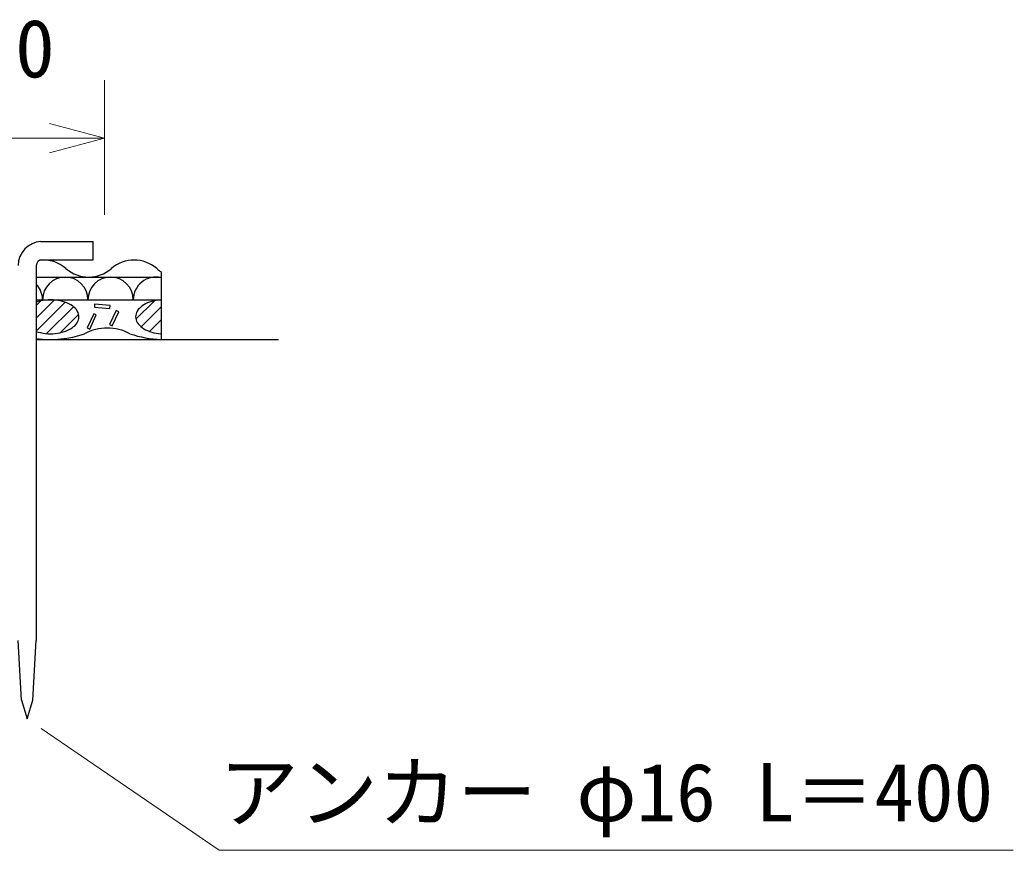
# Model space of a CAD drawing. Units: millimetres, scale not verified. Extents: x 200 to 8200, y 200 to 5825.
# Drawn here: x 3258 to 4134, y 3452 to 4185 of the extents above; entities that cross this region are included whole.
import ezdxf
from ezdxf.enums import TextEntityAlignment as Align

# ---------------------------------------------------------------- set-up
doc = ezdxf.new("R2010")
doc.units = ezdxf.units.MM
doc.header["$LTSCALE"] = 20
for name, color, linetype, lineweight in [('C-STR', 7, 'Continuous', 25), ('C-STR-DIM', 1, 'Continuous', 13), ('C-STR-HTXT', 1, 'Continuous', 13)]:
    doc.layers.add(name, color=color, linetype=linetype, lineweight=lineweight)
doc.styles.add('ＭＳ ゴシック', font='')
doc.styles.get('ＭＳ ゴシック').set_extended_font_data('MS Gothic')

msp = doc.modelspace()

# ---------------------------------------------------------------- linework, layer by layer
at = {"layer": 'C-STR'}
for p, q in [((3276.77, 3988.97), (3322.69, 3988.97)), ((3322.69, 3972.97), (3322.69, 3988.97)), ((3272.69, 3967.99), (3272.69, 3637.27)), ((3277.24, 3972.97), (3322.69, 3972.97)), ((3382.69, 3962.37), (3382.69, 3902.71)), ((3272.69, 3957.71), (3382.69, 3957.71)), ((3272.69, 3937.71), (3382.69, 3937.71)), ((3288.81, 3937.56), (3272.69, 3921.44)), ((3272.69, 3932.75), (3276.75, 3936.81)), ((3272.69, 3910.13), (3298.14, 3935.58)), ((3360.53, 3920.59), (3376.75, 3936.81)), ((3305.45, 3931.57), (3281.74, 3907.86)), ((3293.8, 3908.61), (3310.02, 3924.84)), ((3382.69, 3931.44), (3365.1, 3913.85)), ((3372.41, 3909.85), (3382.69, 3920.13)), ((3272.69, 3902.71), (3486.13, 3902.71)), ((3259.69, 3584.66), (3256.69, 3637.27)), ((3269.69, 3584.66), (3272.69, 3637.27)), ((3259.69, 3584.66), (3264.69, 3567.99)), ((3264.69, 3567.99), (3269.69, 3584.66))]:
    msp.add_line(p, q, dxfattribs=at)
for points in [[(3272.41, 3909.85), (3274.34, 3909.23), (3276.35, 3908.7), (3278.43, 3908.29), (3280.56, 3907.98), (3282.73, 3907.79), (3284.92, 3907.72), (3287.11, 3907.75), (3289.29, 3907.91), (3291.43, 3908.18), (3293.53, 3908.56), (3295.57, 3909.04), (3297.52, 3909.64), (3299.39, 3910.33), (3301.14, 3911.12), (3302.77, 3912), (3304.27, 3912.96), (3305.62, 3914), (3306.81, 3915.1), (3307.84, 3916.26), (3308.7, 3917.47), (3309.37, 3918.72), (3309.86, 3920), (3310.17, 3921.31), (3310.28, 3922.62), (3310.19, 3923.93), (3309.92, 3925.24), (3309.46, 3926.52), (3308.81, 3927.78), (3307.98, 3929), (3306.97, 3930.17), (3305.8, 3931.28), (3304.47, 3932.32), (3303, 3933.29), (3301.38, 3934.19), (3299.65, 3934.99), (3297.8, 3935.7), (3295.86, 3936.3), (3293.83, 3936.81), (3291.74, 3937.2), (3289.6, 3937.49), (3287.43, 3937.66), (3285.24, 3937.71), (3283.05, 3937.65), (3280.88, 3937.48), (3278.74, 3937.19), (3276.65, 3936.79), (3274.63, 3936.29), (3272.69, 3935.67)], [(3382.7, 3937.63), (3380.57, 3937.45), (3378.47, 3937.15), (3376.42, 3936.74), (3374.44, 3936.23), (3372.54, 3935.62), (3370.73, 3934.91), (3369.03, 3934.12), (3367.45, 3933.23), (3366.01, 3932.27), (3364.71, 3931.24), (3363.56, 3930.14), (3362.57, 3928.99), (3361.75, 3927.79), (3361.11, 3926.56), (3360.65, 3925.29), (3360.37, 3924.01), (3360.28, 3922.72), (3360.37, 3921.43), (3360.65, 3920.14), (3361.11, 3918.88), (3361.75, 3917.64), (3362.57, 3916.44), (3363.55, 3915.29), (3364.7, 3914.2), (3366, 3913.16), (3367.44, 3912.2), (3369.02, 3911.32), (3370.72, 3910.52), (3372.52, 3909.81), (3374.42, 3909.2), (3376.41, 3908.69), (3378.45, 3908.28), (3380.55, 3907.98), (3382.69, 3907.79)]]:
    msp.add_lwpolyline(points, dxfattribs=at)
for points in [[(3337.57, 3930.11), (3337.79, 3932.59), (3324.13, 3933.79), (3323.92, 3931.31)], [(3317.52, 3912.91), (3319.77, 3911.85), (3325.57, 3924.28), (3323.31, 3925.33)], [(3337.28, 3915.78), (3339.53, 3914.72), (3345.33, 3927.15), (3343.07, 3928.2)]]:
    msp.add_lwpolyline(points, close=True, dxfattribs=at)
for centre, radius, start, end in [((3277.69, 3967.99), 21, 92.49393, 180), ((3277.69, 3967.99), 5, 95.11233, 180), ((3258.19, 3937.71), 20, 0, 43.54165), ((3298.19, 3937.71), 20, 0, 180), ((3338.19, 3937.71), 20, 0, 180), ((3378.19, 3937.71), 20, 77.00455, 180), ((3285.28, 3995.21), 92.5, 262.17818, 288.92464), ((3335.28, 3870.21), 42.5, 61.92751, 118.07249), ((3385.28, 3995.21), 92.5, 251.07536, 268.39701)]:
    msp.add_arc(centre, radius, start, end, dxfattribs=at)
at = {"layer": 'C-STR', "color": 1}
for centre, start, end in [((3278.86, 3942.3), 48.88791, 96.12397), ((3358.86, 3942.3), 48.88791, 131.11209), ((3318.86, 3988.13), 228.88791, 311.11209), ((3398.86, 3988.13), 228.88791, 237.88526)]:
    msp.add_arc(centre, 30.42, start, end, dxfattribs=at)
at = {"layer": 'C-STR-DIM'}
for p, q in [((3332.69, 4012.71), (3332.69, 4131.3)), ((3332.69, 4080.25), (3284.39, 4093.19)), ((3332.69, 4080.25), (3132.69, 4080.25)), ((3332.69, 4080.25), (3284.39, 4067.31)), ((3332.69, 4071.3), (3332.69, 4040.25))]:
    msp.add_line(p, q, dxfattribs=at)
at = {"layer": 'C-STR-HTXT'}
for p, q in [((3277.07, 3559.53), (3433.88, 3452.31)), ((3433.88, 3452.31), (4133.88, 3452.31))]:
    msp.add_line(p, q, dxfattribs=at)

# ---------------------------------------------------------------- texts
at = {"layer": 'C-STR-DIM', "color": 7, "style": 'ＭＳ ゴシック'}
msp.add_text('200', height=51.32, dxfattribs=at).set_placement((3184.18, 4118.41), align=Align.BOTTOM_LEFT)
at = {"layer": 'C-STR-HTXT', "color": 7, "style": 'ＭＳ ゴシック'}
msp.add_text('アンカー φ16 L＝400', height=51.32, dxfattribs=at).set_placement((3433.88, 3462.31), align=Align.BOTTOM_LEFT)

doc.saveas('drawing.dxf')
